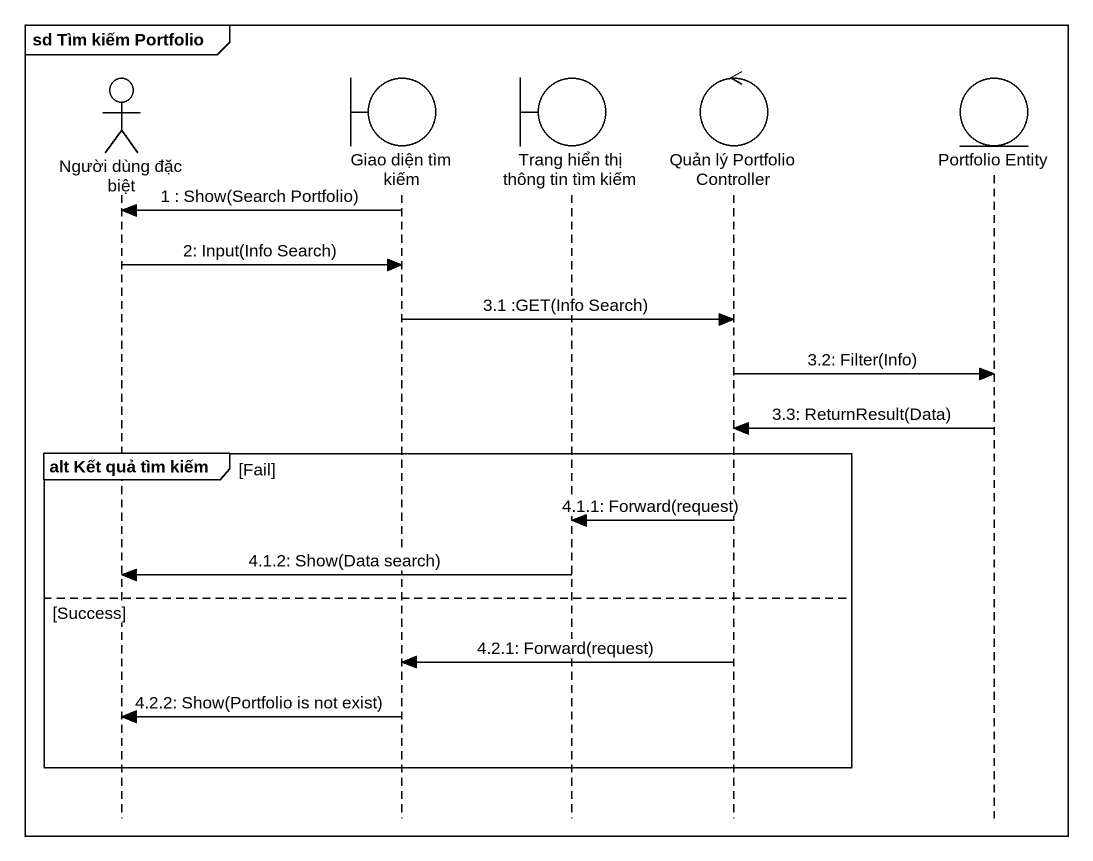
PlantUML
@startuml
mainframe sd Tìm kiếm Portfolio
hide footbox
actor "Người dùng đặc biệt" as Người_dùng_đặc_biệt
boundary "Giao diện tìm kiếm" as Giao_diện_tìm_kiếm
boundary "Trang hiển thị thông tin tìm kiếm" as Trang_hiển_thị_thông_tin
control "Quản lý Portfolio Controller" as Quản_lý_Portfolio_Controller
entity "Portfolio Entity" as Portfolio_Entity

Giao_diện_tìm_kiếm -> Người_dùng_đặc_biệt : 1 : Show(Search Portfolio)
Người_dùng_đặc_biệt -> Giao_diện_tìm_kiếm : 2: Input(Info Search)
Giao_diện_tìm_kiếm -> Quản_lý_Portfolio_Controller : 3.1 :GET(Info Search)
Quản_lý_Portfolio_Controller -> Portfolio_Entity : 3.2: Filter(Info)
Portfolio_Entity -> Quản_lý_Portfolio_Controller : 3.3: ReturnResult(Data)
group alt Kết quả tìm kiếm [Fail]
  Quản_lý_Portfolio_Controller -> Trang_hiển_thị_thông_tin : 4.1.1: Forward(request)
  Trang_hiển_thị_thông_tin -> Người_dùng_đặc_biệt : 4.1.2: Show(Data search)
else Success
  Quản_lý_Portfolio_Controller -> Giao_diện_tìm_kiếm : 4.2.1: Forward(request)
  Giao_diện_tìm_kiếm -> Người_dùng_đặc_biệt : 4.2.2: Show(Portfolio is not exist)
end
@enduml
